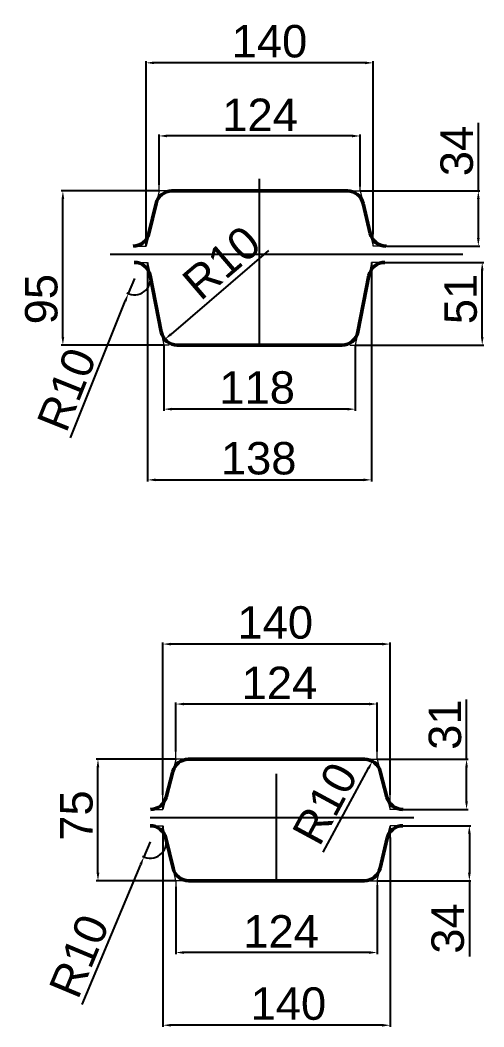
# Model space of a CAD drawing. Header units: millimetres. Extents: x 1526 to 31626, y -4643 to 9189.
# Drawn here: x 21243 to 21529, y 1786 to 2407 of the extents above; entities that cross this region are included whole.
import ezdxf

# ---------------------------------------------------------------- set-up
doc = ezdxf.new("R2010")
doc.units = ezdxf.units.MM
for name, color, linetype, lineweight in [('контурная', 7, 'Continuous', 50), ('тонкая', 7, 'Continuous', 20), ('图层4', 250, 'Continuous', 13)]:
    doc.layers.add(name, color=color, linetype=linetype, lineweight=lineweight)
doc.layers.add('осевая', color=4, linetype='Continuous')
doc.styles.get("Standard").update_dxf_attribs({"font": 'arial.ttf'})
doc.dimstyles.new('ISO-25', dxfattribs={"dimtxt": 2.5, "dimasz": 2.5, "dimexe": 1.25, "dimexo": 0.625, "dimtad": 1, "dimtxsty": 'Standard', "dimcen": 2.5, "dimadec": 0, "dimazin": 0, "dimtfac": 1, "dimtmove": 0, "dimatfit": 3, "dimfxl": 1, "dimarcsym": 0})
doc.dimstyles.new('ISO-25$0', dxfattribs={"dimscale": 2, "dimtxt": 4, "dimasz": 3, "dimexe": 0.5, "dimexo": 0, "dimgap": 1, "dimtad": 1, "dimtxsty": 'Standard', "dimcen": 3, "dimclrd": 150, "dimclre": 150, "dimadec": 0, "dimazin": 0, "dimtfac": 1, "dimtmove": 0, "dimatfit": 3, "dimfxl": 1, "dimlwd": -1, "dimarcsym": 0})
doc.dimstyles.new('ISO-25$4', dxfattribs={"dimscale": 3, "dimtxt": 4, "dimasz": 1, "dimexe": 0, "dimexo": 1, "dimtad": 1, "dimtih": 1, "dimtoh": 1, "dimtxsty": 'Standard', "dimcen": 2, "dimclrd": 5, "dimclre": 5, "dimclrt": 3, "dimadec": 0, "dimazin": 0, "dimtfac": 1, "dimtmove": 0, "dimatfit": 3, "dimfxl": 1, "dimarcsym": 0})

# ---------------------------------------------------------------- blocks, each defined once
blk = doc.blocks.new('*D854')
at = {"layer": 'Defpoints', "color": 0, "transparency": 16777216}
for p in [(21468.1, 2257.47), (21528.12, 2257.47), (21449.9, 2206.47)]:
    blk.add_point(p, dxfattribs=at)
at = {"layer": '图层4', "color": 0, "lineweight": -2, "transparency": 16777216}
for p, q in [((21468.1, 2257.47), (21529.12, 2257.47)), ((21528.12, 2211.47), (21528.12, 2252.47)), ((21449.9, 2206.47), (21529.12, 2206.47))]:
    blk.add_line(p, q, dxfattribs=at)
at = {"layer": '图层4', "color": 0, "transparency": 16777216}
for points in [[(21527.29, 2252.47), (21528.95, 2252.47), (21528.12, 2257.47)], [(21527.29, 2211.47), (21528.95, 2211.47), (21528.12, 2206.47)]]:
    blk.add_solid(points, dxfattribs=at)
at = {"layer": '图层4', "color": 0, "lineweight": 13, "transparency": 16777216, "insert": (21514.91, 2234.87), "char_height": 20, "attachment_point": 5, "rotation": 90}
blk.add_mtext('51', dxfattribs=at)
blk = doc.blocks.new('*D787')
at = {"layer": 'Defpoints', "color": 0, "transparency": 16777216}
for p in [(21331.9, 2206.47), (21449.9, 2206.47), (21331.9, 2166.94)]:
    blk.add_point(p, dxfattribs=at)
at = {"layer": '图层4', "color": 0, "lineweight": -2, "transparency": 16777216}
for p, q in [((21331.9, 2206.47), (21331.9, 2165.94)), ((21449.9, 2206.47), (21449.9, 2165.94)), ((21444.9, 2166.94), (21336.9, 2166.94))]:
    blk.add_line(p, q, dxfattribs=at)
at = {"layer": '图层4', "color": 0, "transparency": 16777216}
for points in [[(21336.9, 2167.78), (21336.9, 2166.11), (21331.9, 2166.94)], [(21444.9, 2167.78), (21444.9, 2166.11), (21449.9, 2166.94)]]:
    blk.add_solid(points, dxfattribs=at)
at = {"layer": '图层4', "color": 0, "lineweight": 13, "transparency": 16777216, "insert": (21389.38, 2180.16), "char_height": 20, "attachment_point": 5}
blk.add_mtext('118', dxfattribs=at)
blk = doc.blocks.new('*D788')
at = {"layer": 'Defpoints', "color": 0, "transparency": 16777216}
for p in [(21328.9, 2335.4), (21328.9, 2305.19), (21452.9, 2304.19)]:
    blk.add_point(p, dxfattribs=at)
at = {"layer": '图层4', "color": 0, "lineweight": -2, "transparency": 16777216}
for p, q in [((21328.9, 2305.19), (21328.9, 2336.4)), ((21447.9, 2335.4), (21333.9, 2335.4)), ((21452.9, 2304.19), (21452.9, 2336.4))]:
    blk.add_line(p, q, dxfattribs=at)
at = {"layer": '图层4', "color": 0, "transparency": 16777216}
for points in [[(21333.9, 2336.24), (21333.9, 2334.57), (21328.9, 2335.4)], [(21447.9, 2336.24), (21447.9, 2334.57), (21452.9, 2335.4)]]:
    blk.add_solid(points, dxfattribs=at)
at = {"layer": '图层4', "color": 0, "lineweight": 13, "transparency": 16777216, "insert": (21391.22, 2348.44), "char_height": 20, "attachment_point": 5}
blk.add_mtext('124', dxfattribs=at)
blk = doc.blocks.new('*D789')
at = {"layer": 'Defpoints', "color": 0, "transparency": 16777216}
for p in [(21340.1, 2216.47), (21332.5, 2209.96)]:
    blk.add_point(p, dxfattribs=at)
at = {"layer": '图层4', "color": 0, "lineweight": -2, "transparency": 16777216}
blk.add_line((21396.48, 2264.74), (21336.3, 2213.22), dxfattribs=at)
at = {"layer": '图层4', "color": 0, "transparency": 16777216}
blk.add_solid([(21335.76, 2213.85), (21336.84, 2212.58), (21332.5, 2209.96)], dxfattribs=at)
at = {"layer": '图层4', "color": 0, "lineweight": 13, "transparency": 16777216, "insert": (21367.49, 2257.3), "char_height": 20, "attachment_point": 5, "rotation": 40.56872}
blk.add_mtext('R10', dxfattribs=at)
blk = doc.blocks.new('*D790')
at = {"layer": 'Defpoints', "color": 0, "transparency": 16777216}
for p in [(21313.71, 2247.47), (21309.98, 2238.19)]:
    blk.add_point(p, dxfattribs=at)
at = {"layer": '图层4', "color": 0, "lineweight": -2, "transparency": 16777216}
for p, q in [((21313.71, 2247.47), (21309.98, 2238.19)), ((21274.3, 2149.22), (21308.12, 2233.55))]:
    blk.add_line(p, q, dxfattribs=at)
blk.add_arc((21313.71, 2247.47), 10, 242.41448, 11.30993, dxfattribs=at)
at = {"layer": '图层4', "color": 0, "transparency": 16777216}
blk.add_solid([(21307.35, 2233.86), (21308.89, 2233.24), (21309.98, 2238.19)], dxfattribs=at)
at = {"layer": '图层4', "color": 0, "lineweight": 13, "transparency": 16777216, "insert": (21272.04, 2179.07), "char_height": 20, "attachment_point": 5, "rotation": 68.14406}
blk.add_mtext('R10', dxfattribs=at)
blk = doc.blocks.new('*D791')
at = {"layer": 'Defpoints', "color": 0, "transparency": 16777216}
for p in [(21452.9, 2301.47), (21525.72, 2301.47), (21469.03, 2267.47)]:
    blk.add_point(p, dxfattribs=at)
at = {"layer": '图层4', "color": 0, "lineweight": -2, "transparency": 16777216}
for p, q in [((21525.72, 2301.47), (21525.72, 2343.41)), ((21452.9, 2301.47), (21526.72, 2301.47)), ((21525.72, 2272.47), (21525.72, 2296.47)), ((21469.03, 2267.47), (21526.72, 2267.47))]:
    blk.add_line(p, q, dxfattribs=at)
at = {"layer": '图层4', "color": 0, "transparency": 16777216}
for points in [[(21524.89, 2296.47), (21526.55, 2296.47), (21525.72, 2301.47)], [(21524.89, 2272.47), (21526.55, 2272.47), (21525.72, 2267.47)]]:
    blk.add_solid(points, dxfattribs=at)
at = {"layer": '图层4', "color": 0, "lineweight": 13, "transparency": 16777216, "insert": (21512.5, 2326.13), "char_height": 20, "attachment_point": 5, "rotation": 90}
blk.add_mtext('34', dxfattribs=at)
blk = doc.blocks.new('*D792')
at = {"layer": 'Defpoints', "color": 0, "transparency": 16777216}
for p in [(21320.9, 2380.5), (21460.9, 2274.83), (21320.9, 2267.47)]:
    blk.add_point(p, dxfattribs=at)
at = {"layer": '图层4', "color": 0, "lineweight": -2, "transparency": 16777216}
for p, q in [((21320.9, 2267.47), (21320.9, 2381.5)), ((21455.9, 2380.5), (21325.9, 2380.5)), ((21460.9, 2274.83), (21460.9, 2381.5))]:
    blk.add_line(p, q, dxfattribs=at)
at = {"layer": '图层4', "color": 0, "transparency": 16777216}
for points in [[(21325.9, 2381.33), (21325.9, 2379.66), (21320.9, 2380.5)], [(21455.9, 2381.33), (21455.9, 2379.66), (21460.9, 2380.5)]]:
    blk.add_solid(points, dxfattribs=at)
at = {"layer": '图层4', "color": 0, "lineweight": 13, "transparency": 16777216, "insert": (21396.98, 2393.71), "char_height": 20, "attachment_point": 5}
blk.add_mtext('140', dxfattribs=at)
blk = doc.blocks.new('*D793')
at = {"layer": 'Defpoints', "color": 0, "transparency": 16777216}
for p in [(21269.65, 2301.47), (21328.9, 2301.47), (21331.9, 2206.47)]:
    blk.add_point(p, dxfattribs=at)
at = {"layer": '图层4', "color": 0, "lineweight": -2, "transparency": 16777216}
for p, q in [((21328.9, 2301.47), (21268.65, 2301.47)), ((21269.65, 2211.47), (21269.65, 2296.47)), ((21331.9, 2206.47), (21268.65, 2206.47))]:
    blk.add_line(p, q, dxfattribs=at)
at = {"layer": '图层4', "color": 0, "transparency": 16777216}
for points in [[(21268.82, 2296.47), (21270.48, 2296.47), (21269.65, 2301.47)], [(21268.82, 2211.47), (21270.48, 2211.47), (21269.65, 2206.47)]]:
    blk.add_solid(points, dxfattribs=at)
at = {"layer": '图层4', "color": 0, "lineweight": 13, "transparency": 16777216, "insert": (21256.44, 2234.77), "char_height": 20, "attachment_point": 5, "rotation": 90}
blk.add_mtext('95', dxfattribs=at)
blk = doc.blocks.new('*D855')
at = {"layer": 'Defpoints', "color": 0, "transparency": 16777216}
for p in [(21321.9, 2257.47), (21459.9, 2257.47), (21459.9, 2123.33)]:
    blk.add_point(p, dxfattribs=at)
at = {"layer": '图层4', "color": 0, "lineweight": -2, "transparency": 16777216}
for p, q in [((21321.9, 2257.47), (21321.9, 2122.33)), ((21459.9, 2257.47), (21459.9, 2122.33)), ((21326.9, 2123.33), (21454.9, 2123.33))]:
    blk.add_line(p, q, dxfattribs=at)
at = {"layer": '图层4', "color": 0, "transparency": 16777216}
for points in [[(21326.9, 2124.17), (21326.9, 2122.5), (21321.9, 2123.33)], [(21454.9, 2124.17), (21454.9, 2122.5), (21459.9, 2123.33)]]:
    blk.add_solid(points, dxfattribs=at)
at = {"layer": '图层4', "color": 0, "lineweight": 13, "transparency": 16777216, "insert": (21390.33, 2136.55), "char_height": 20, "attachment_point": 5}
blk.add_mtext('138', dxfattribs=at)
blk = doc.blocks.new('*D794')
at = {"layer": 'Defpoints', "color": 0, "transparency": 16777216}
for p in [(21479.48, 1910.08), (21463.35, 1876.08), (21520.18, 1876.08)]:
    blk.add_point(p, dxfattribs=at)
at = {"layer": '图层4', "color": 0, "lineweight": -2, "transparency": 16777216}
for p, q in [((21479.48, 1910.08), (21521.18, 1910.08)), ((21520.18, 1905.08), (21520.18, 1881.08)), ((21463.35, 1876.08), (21521.18, 1876.08)), ((21520.18, 1876.08), (21520.18, 1829.4))]:
    blk.add_line(p, q, dxfattribs=at)
at = {"layer": '图层4', "color": 0, "transparency": 16777216}
for points in [[(21519.34, 1905.08), (21521.01, 1905.08), (21520.18, 1910.08)], [(21519.34, 1881.08), (21521.01, 1881.08), (21520.18, 1876.08)]]:
    blk.add_solid(points, dxfattribs=at)
at = {"layer": '图层4', "color": 0, "lineweight": 13, "transparency": 16777216, "insert": (21506.96, 1846.68), "char_height": 20, "attachment_point": 5, "rotation": 90}
blk.add_mtext('34', dxfattribs=at)
blk = doc.blocks.new('*D795')
at = {"layer": 'Defpoints', "color": 0, "transparency": 16777216}
for p in [(21463.35, 1951.08), (21479.1, 1920.08), (21518.46, 1920.08)]:
    blk.add_point(p, dxfattribs=at)
at = {"layer": '图层4', "color": 0, "lineweight": -2, "transparency": 16777216}
for p, q in [((21518.46, 1951.08), (21518.46, 1987.8)), ((21463.35, 1951.08), (21519.46, 1951.08)), ((21518.46, 1925.08), (21518.46, 1946.08)), ((21479.1, 1920.08), (21519.46, 1920.08))]:
    blk.add_line(p, q, dxfattribs=at)
at = {"layer": '图层4', "color": 0, "transparency": 16777216}
for points in [[(21517.62, 1946.08), (21519.29, 1946.08), (21518.46, 1951.08)], [(21517.62, 1925.08), (21519.29, 1925.08), (21518.46, 1920.08)]]:
    blk.add_solid(points, dxfattribs=at)
at = {"layer": '图层4', "color": 0, "lineweight": 13, "transparency": 16777216, "insert": (21505.24, 1972.41), "char_height": 20, "attachment_point": 5, "rotation": 90}
blk.add_mtext('31', dxfattribs=at)
blk = doc.blocks.new('*D796')
at = {"layer": 'Defpoints', "color": 0, "transparency": 16777216}
for p in [(21460.43, 1949.87), (21455.67, 1941.08)]:
    blk.add_point(p, dxfattribs=at)
at = {"layer": '图层4', "color": 0, "lineweight": -2, "transparency": 16777216}
blk.add_line((21430.11, 1893.83), (21458.05, 1945.47), dxfattribs=at)
at = {"layer": '图层4', "color": 0, "transparency": 16777216}
blk.add_solid([(21457.32, 1945.87), (21458.78, 1945.08), (21460.43, 1949.87)], dxfattribs=at)
at = {"layer": '图层4', "color": 0, "lineweight": 13, "transparency": 16777216, "insert": (21431.27, 1923.74), "char_height": 20, "attachment_point": 5, "rotation": 61.58439}
blk.add_mtext('R10', dxfattribs=at)
blk = doc.blocks.new('*D797')
at = {"layer": 'Defpoints', "color": 0, "transparency": 16777216}
for p in [(21291.27, 1951.08), (21339.35, 1951.08), (21339.35, 1876.08)]:
    blk.add_point(p, dxfattribs=at)
at = {"layer": '图层4', "color": 0, "lineweight": -2, "transparency": 16777216}
for p, q in [((21339.35, 1951.08), (21290.27, 1951.08)), ((21291.27, 1881.08), (21291.27, 1946.08)), ((21339.35, 1876.08), (21290.27, 1876.08))]:
    blk.add_line(p, q, dxfattribs=at)
at = {"layer": '图层4', "color": 0, "transparency": 16777216}
for points in [[(21290.44, 1946.08), (21292.1, 1946.08), (21291.27, 1951.08)], [(21290.44, 1881.08), (21292.1, 1881.08), (21291.27, 1876.08)]]:
    blk.add_solid(points, dxfattribs=at)
at = {"layer": '图层4', "color": 0, "lineweight": 13, "transparency": 16777216, "insert": (21278.1, 1916.32), "char_height": 20, "attachment_point": 5, "rotation": 90}
blk.add_mtext('75', dxfattribs=at)
blk = doc.blocks.new('*D798')
at = {"layer": 'Defpoints', "color": 0, "transparency": 16777216}
for p in [(21339.35, 1985.1), (21339.35, 1955.85), (21463.35, 1955.85)]:
    blk.add_point(p, dxfattribs=at)
at = {"layer": '图层4', "color": 0, "lineweight": -2, "transparency": 16777216}
for p, q in [((21339.35, 1955.85), (21339.35, 1986.1)), ((21458.35, 1985.1), (21344.35, 1985.1)), ((21463.35, 1955.85), (21463.35, 1986.1))]:
    blk.add_line(p, q, dxfattribs=at)
at = {"layer": '图层4', "color": 0, "transparency": 16777216}
for points in [[(21344.35, 1985.93), (21344.35, 1984.27), (21339.35, 1985.1)], [(21458.35, 1985.93), (21458.35, 1984.27), (21463.35, 1985.1)]]:
    blk.add_solid(points, dxfattribs=at)
at = {"layer": '图层4', "color": 0, "lineweight": 13, "transparency": 16777216, "insert": (21403.14, 1998.14), "char_height": 20, "attachment_point": 5}
blk.add_mtext('124', dxfattribs=at)
blk = doc.blocks.new('*D856')
at = {"layer": 'Defpoints', "color": 0, "transparency": 16777216}
for p in [(21331.35, 2022.07), (21331.35, 1929.04), (21471.35, 1929.04)]:
    blk.add_point(p, dxfattribs=at)
at = {"layer": '图层4', "color": 0, "lineweight": -2, "transparency": 16777216}
for p, q in [((21331.35, 1929.04), (21331.35, 2023.07)), ((21466.35, 2022.07), (21336.35, 2022.07)), ((21471.35, 1929.04), (21471.35, 2023.07))]:
    blk.add_line(p, q, dxfattribs=at)
at = {"layer": '图层4', "color": 0, "transparency": 16777216}
for points in [[(21336.35, 2022.9), (21336.35, 2021.23), (21331.35, 2022.07)], [(21466.35, 2022.9), (21466.35, 2021.23), (21471.35, 2022.07)]]:
    blk.add_solid(points, dxfattribs=at)
at = {"layer": '图层4', "color": 0, "lineweight": 13, "transparency": 16777216, "insert": (21400.56, 2035.28), "char_height": 20, "attachment_point": 5}
blk.add_mtext('140', dxfattribs=at)
blk = doc.blocks.new('*D799')
at = {"layer": 'Defpoints', "color": 0, "transparency": 16777216}
for p in [(21339.35, 1872.36), (21463.35, 1873.36), (21339.35, 1831.87)]:
    blk.add_point(p, dxfattribs=at)
at = {"layer": '图层4', "color": 0, "lineweight": -2, "transparency": 16777216}
for p, q in [((21339.35, 1872.36), (21339.35, 1830.87)), ((21463.35, 1873.36), (21463.35, 1830.87)), ((21458.35, 1831.87), (21344.35, 1831.87))]:
    blk.add_line(p, q, dxfattribs=at)
at = {"layer": '图层4', "color": 0, "transparency": 16777216}
for points in [[(21344.35, 1832.7), (21344.35, 1831.03), (21339.35, 1831.87)], [(21458.35, 1832.7), (21458.35, 1831.03), (21463.35, 1831.87)]]:
    blk.add_solid(points, dxfattribs=at)
at = {"layer": '图层4', "color": 0, "lineweight": 13, "transparency": 16777216, "insert": (21404.17, 1844.91), "char_height": 20, "attachment_point": 5}
blk.add_mtext('124', dxfattribs=at)
blk = doc.blocks.new('*D800')
at = {"layer": 'Defpoints', "color": 0, "transparency": 16777216}
for p in [(21331.35, 1910.08), (21471.35, 1902.71), (21331.35, 1787.03)]:
    blk.add_point(p, dxfattribs=at)
at = {"layer": '图层4', "color": 0, "lineweight": -2, "transparency": 16777216}
for p, q in [((21331.35, 1910.08), (21331.35, 1786.03)), ((21471.35, 1902.71), (21471.35, 1786.03)), ((21466.35, 1787.03), (21336.35, 1787.03))]:
    blk.add_line(p, q, dxfattribs=at)
at = {"layer": '图层4', "color": 0, "transparency": 16777216}
for points in [[(21336.35, 1787.86), (21336.35, 1786.19), (21331.35, 1787.03)], [(21466.35, 1787.86), (21466.35, 1786.19), (21471.35, 1787.03)]]:
    blk.add_solid(points, dxfattribs=at)
at = {"layer": '图层4', "color": 0, "lineweight": 13, "transparency": 16777216, "insert": (21408.64, 1800.24), "char_height": 20, "attachment_point": 5}
blk.add_mtext('140', dxfattribs=at)
blk = doc.blocks.new('*D857')
at = {"layer": 'Defpoints', "color": 0, "transparency": 16777216}
for p in [(21323.43, 1900.08), (21319.58, 1890.85)]:
    blk.add_point(p, dxfattribs=at)
at = {"layer": '图层4', "color": 0, "lineweight": -2, "transparency": 16777216}
for p, q in [((21323.43, 1900.08), (21319.58, 1890.85)), ((21281.52, 1799.81), (21317.65, 1886.24))]:
    blk.add_line(p, q, dxfattribs=at)
blk.add_arc((21323.43, 1900.08), 10, 241.58168, 13.24052, dxfattribs=at)
at = {"layer": '图层4', "color": 0, "transparency": 16777216}
blk.add_solid([(21316.88, 1886.56), (21318.42, 1885.92), (21319.58, 1890.85)], dxfattribs=at)
at = {"layer": '图层4', "color": 0, "lineweight": 13, "transparency": 16777216, "insert": (21279.69, 1829.69), "char_height": 20, "attachment_point": 5, "rotation": 67.31126}
blk.add_mtext('R10', dxfattribs=at)

msp = doc.modelspace()

# ---------------------------------------------------------------- linework, layer by layer
at = {"layer": 'контурная'}
for p, q in [((21390.90311, 2301.4673), (21336.76852, 2301.4673)), ((21390.90311, 2301.4673), (21444.98296, 2301.4673)), ((21327.08909, 2293.75769), (21322.71714, 2275.1769)), ((21454.71714, 2293.75769), (21459.08909, 2275.1769)), ((21323.48661, 2249.39144), (21330.31961, 2214.54315)), ((21458.31961, 2249.39144), (21451.48661, 2214.54315)), ((21390.90311, 2206.4673), (21340.10115, 2206.4673)), ((21390.90311, 2206.4673), (21441.67347, 2206.4673)), ((21401.35464, 1951.07738), (21347.10162, 1951.07738)), ((21401.35464, 1951.07738), (21455.67186, 1951.07738)), ((21337.41885, 1943.57616), (21333.29044, 1927.5786)), ((21465.29044, 1943.57616), (21469.41885, 1927.5786)), ((21337.54062, 1883.78699), (21333.16867, 1902.36777)), ((21465.16867, 1883.78699), (21469.54062, 1902.36777)), ((21401.35464, 1876.07738), (21347.22005, 1876.07738)), ((21401.35464, 1876.07738), (21455.4345, 1876.07738))]:
    msp.add_line(p, q, dxfattribs=at)
for centre, start, end in [((21336.82326, 2291.4673), 90, 166.75948008), ((21444.98296, 2291.4673), 13.24051992, 90), ((21312.98296, 2277.4673), 270, 346.75948008), ((21468.82326, 2277.4673), 193.24051992, 270), ((21313.67347, 2247.4673), 11.09372301, 90), ((21468.13275, 2247.4673), 90, 168.90627699), ((21340.13275, 2216.4673), 191.09372301, 270), ((21441.67347, 2216.4673), 270, 348.90627699), ((21347.10162, 1941.07738), 90, 165.5297059), ((21455.60767, 1941.07738), 14.4702941, 90), ((21323.60767, 1930.07738), 270, 345.5297059), ((21479.10162, 1930.07738), 194.4702941, 270), ((21323.4345, 1900.07738), 13.24051992, 90), ((21479.27479, 1900.07738), 90, 166.75948008), ((21347.27479, 1886.07738), 193.24051992, 270), ((21455.4345, 1886.07738), 270, 346.75948008)]:
    msp.add_arc(centre, 10, start, end, dxfattribs=at)
at = {"layer": 'осевая'}
for p, q in [((21390.90311, 2206.4673), (21390.90311, 2308.97648)), ((21298.87282, 2262.4673), (21516.14101, 2262.4673)), ((21401.35464, 1876.07738), (21401.35464, 1942.11806)), ((21323.4345, 1915.07738), (21485.91036, 1915.07738))]:
    msp.add_line(p, q, dxfattribs=at)
at = {"layer": 'тонкая'}
for p, q in [((21328.90311, 2301.4673), (21328.90311, 2305.18711)), ((21452.90311, 2301.4673), (21452.90311, 2305.18711)), ((21328.90311, 2301.4673), (21327.72451, 2296.45823)), ((21337.0044, 2301.4673), (21328.90311, 2301.4673)), ((21444.80182, 2301.4673), (21452.90311, 2301.4673)), ((21452.90311, 2301.4673), (21454.08171, 2296.45823)), ((21320.90311, 2267.4673), (21320.90311, 2276.43335)), ((21322.1172, 2272.62719), (21320.90311, 2267.4673)), ((21459.68902, 2272.62719), (21460.90311, 2267.4673)), ((21460.90311, 2267.4673), (21460.90311, 2276.43335)), ((21316.197, 2267.4673), (21320.90311, 2267.4673)), ((21465.60922, 2267.4673), (21460.90311, 2267.4673)), ((21317.197, 2257.4673), (21321.90311, 2257.4673)), ((21321.90311, 2257.4673), (21321.90311, 2248.50124)), ((21321.90311, 2257.4673), (21322.99161, 2251.91593)), ((21459.90311, 2257.4673), (21458.81461, 2251.91593)), ((21464.60922, 2257.4673), (21459.90311, 2257.4673)), ((21459.90311, 2257.4673), (21459.90311, 2248.50124)), ((21330.74071, 2212.39553), (21331.90311, 2206.4673)), ((21451.06551, 2212.39553), (21449.90311, 2206.4673)), ((21331.90311, 2206.4673), (21331.90311, 2204.94107)), ((21335.18947, 2206.4673), (21331.90311, 2206.4673)), ((21446.61676, 2206.4673), (21449.90311, 2206.4673)), ((21449.90311, 2206.4673), (21449.90311, 2204.94107)), ((21339.35464, 1951.07738), (21339.35464, 1955.85147)), ((21463.35464, 1951.07738), (21463.35464, 1955.85147)), ((21339.35464, 1951.07738), (21338.04765, 1946.01279)), ((21347.03743, 1951.07738), (21339.35464, 1951.07738)), ((21455.67186, 1951.07738), (21463.35464, 1951.07738)), ((21463.35464, 1951.07738), (21464.66164, 1946.01279)), ((21331.35464, 1920.07738), (21331.35464, 1929.04343)), ((21471.35464, 1920.07738), (21471.35464, 1929.04343)), ((21326.64854, 1920.07738), (21331.35464, 1920.07738)), ((21332.38191, 1924.05804), (21331.35464, 1920.07738)), ((21470.32738, 1924.05804), (21471.35464, 1920.07738)), ((21476.06075, 1920.07738), (21471.35464, 1920.07738)), ((21326.64854, 1910.07738), (21331.35464, 1910.07738)), ((21331.35464, 1910.07738), (21331.35464, 1901.11132)), ((21332.56874, 1904.91748), (21331.35464, 1910.07738)), ((21470.14055, 1904.91748), (21471.35464, 1910.07738)), ((21476.06075, 1910.07738), (21471.35464, 1910.07738)), ((21471.35464, 1910.07738), (21471.35464, 1901.11132)), ((21339.35464, 1876.07738), (21338.17604, 1881.08645)), ((21463.35464, 1876.07738), (21464.53325, 1881.08645)), ((21339.35464, 1876.07738), (21339.35464, 1872.35757)), ((21347.45593, 1876.07738), (21339.35464, 1876.07738)), ((21455.25335, 1876.07738), (21463.35464, 1876.07738)), ((21463.35464, 1876.07738), (21463.35464, 1872.35757))]:
    msp.add_line(p, q, dxfattribs=at)

# ---------------------------------------------------------------- dimensions: what is measured, and where the dimension line sits
at = {"layer": '图层4', "color": 0, "lineweight": 13}
for base, p1, p2, picture, middle in [((21320.90311, 2380.49511), (21460.90311, 2274.83319), (21320.90311, 2267.4673), '*D792', (21396.98496, 2380.49511)), ((21328.90311, 2335.40287), (21452.90311, 2304.18711), (21328.90311, 2305.18711), '*D788', (21391.22307, 2335.40287)), ((21459.90311, 2123.33347), (21321.90311, 2257.4673), (21459.90311, 2257.4673), '*D855', (21390.33196, 2123.33347)), ((21331.90311, 2166.94368), (21449.90311, 2206.4673), (21331.90311, 2206.4673), '*D787', (21389.38302, 2166.94368)), ((21331.35464, 2022.06809), (21471.35464, 1929.04343), (21331.35464, 1929.04343), '*D856', (21400.56027, 2022.06809)), ((21339.35464, 1985.0994), (21463.35464, 1955.85147), (21339.35464, 1955.85147), '*D798', (21403.14194, 1985.0994)), ((21331.35464, 1787.02581), (21471.35464, 1902.71149), (21331.35464, 1910.07738), '*D800', (21408.64271, 1787.02581)), ((21339.35464, 1831.86826), (21463.35464, 1873.35757), (21339.35464, 1872.35757), '*D799', (21404.17009, 1831.86826))]:
    dim = msp.add_linear_dim(base=base, p1=p1, p2=p2, dimstyle='ISO-25$0', override={"dimscale": 1, "dimtxt": 20, "dimasz": 5, "dimexe": 1, "dimgap": 3, "dimcen": 2.5, "dimclrd": 0, "dimclre": 0, "dimlwd": 65534}, dxfattribs=at)
    dim.commit()
    dim.dimension.update_dxf_attribs({"geometry": picture, "text_midpoint": middle, "dimtype": 160})
for base, p1, p2, angle, dimstyle, override, picture, middle in [((21525.71897, 2301.4673), (21469.03297, 2267.4673), (21452.90311, 2301.4673), 90, 'ISO-25$0', {"dimscale": 1, "dimtxt": 20, "dimasz": 5, "dimexe": 1, "dimgap": 3, "dimcen": 2.5, "dimclrd": 0, "dimclre": 0, "dimlwd": 65534}, '*D791', (21525.71897, 2326.13396)), ((21269.64844, 2301.4673), (21331.90311, 2206.4673), (21328.90311, 2301.4673), 90, 'ISO-25$0', {"dimscale": 1, "dimtxt": 20, "dimasz": 5, "dimexe": 1, "dimgap": 3, "dimcen": 2.5, "dimclrd": 0, "dimclre": 0, "dimlwd": 65534}, '*D793', (21269.64844, 2234.7674)), ((21528.1201, 2257.4673), (21449.90311, 2206.4673), (21468.10115, 2257.4673), 90, 'ISO-25', {"dimtxt": 20, "dimasz": 5, "dimexe": 1, "dimexo": 0, "dimgap": 3}, '*D854', (21528.1201, 2234.87298)), ((21518.45564, 1920.07738), (21463.35464, 1951.07738), (21479.10162, 1920.07738), 90, 'ISO-25$0', {"dimscale": 1, "dimtxt": 20, "dimasz": 5, "dimexe": 1, "dimgap": 3, "dimcen": 2.5, "dimclrd": 0, "dimclre": 0, "dimlwd": 65534}, '*D795', (21518.45564, 1972.41071)), ((21291.27043, 1951.07738), (21339.35464, 1876.07738), (21339.35464, 1951.07738), 90, 'ISO-25$0', {"dimscale": 1, "dimtxt": 20, "dimasz": 5, "dimexe": 1, "dimgap": 3, "dimcen": 2.5, "dimclrd": 0, "dimclre": 0, "dimlwd": 65534}, '*D797', (21291.27043, 1916.32046)), ((21520.17675, 1876.07738), (21479.4845, 1910.07738), (21463.35464, 1876.07738), 270, 'ISO-25$0', {"dimscale": 1, "dimtxt": 20, "dimasz": 5, "dimexe": 1, "dimgap": 3, "dimcen": 2.5, "dimclrd": 0, "dimclre": 0, "dimlwd": 65534}, '*D794', (21520.17675, 1846.68179))]:
    dim = msp.add_linear_dim(base=base, p1=p1, p2=p2, angle=angle, dimstyle=dimstyle, override=override, dxfattribs=at)
    dim.commit()
    dim.dimension.update_dxf_attribs({"geometry": picture, "text_midpoint": middle, "dimtype": 160})
for center, mpoint, picture, middle in [((21340.10115, 2216.4673), (21332.50488, 2209.9637), '*D789', (21376.0777, 2247.26888)), ((21313.70507, 2247.4673), (21309.98233, 2238.18607), '*D790', (21284.29763, 2174.15113)), ((21455.67186, 1941.07738), (21460.4305, 1949.87257), '*D796', (21442.88976, 1917.45276)), ((21323.4345, 1900.07738), (21319.57725, 1890.85124), '*D857', (21291.87619, 1824.59315))]:
    dim = msp.add_radius_dim(center=center, mpoint=mpoint, dimstyle='ISO-25$4', override={"dimscale": 1, "dimtxt": 20, "dimasz": 5, "dimexe": 1, "dimexo": 0, "dimgap": 3, "dimtih": 0, "dimtoh": 0, "dimcen": 2.5, "dimclrd": 0, "dimclre": 0, "dimclrt": 0}, dxfattribs=at)
    dim.commit()
    dim.dimension.update_dxf_attribs({"geometry": picture, "text_midpoint": middle, "dimtype": 164})

doc.saveas('drawing.dxf')
